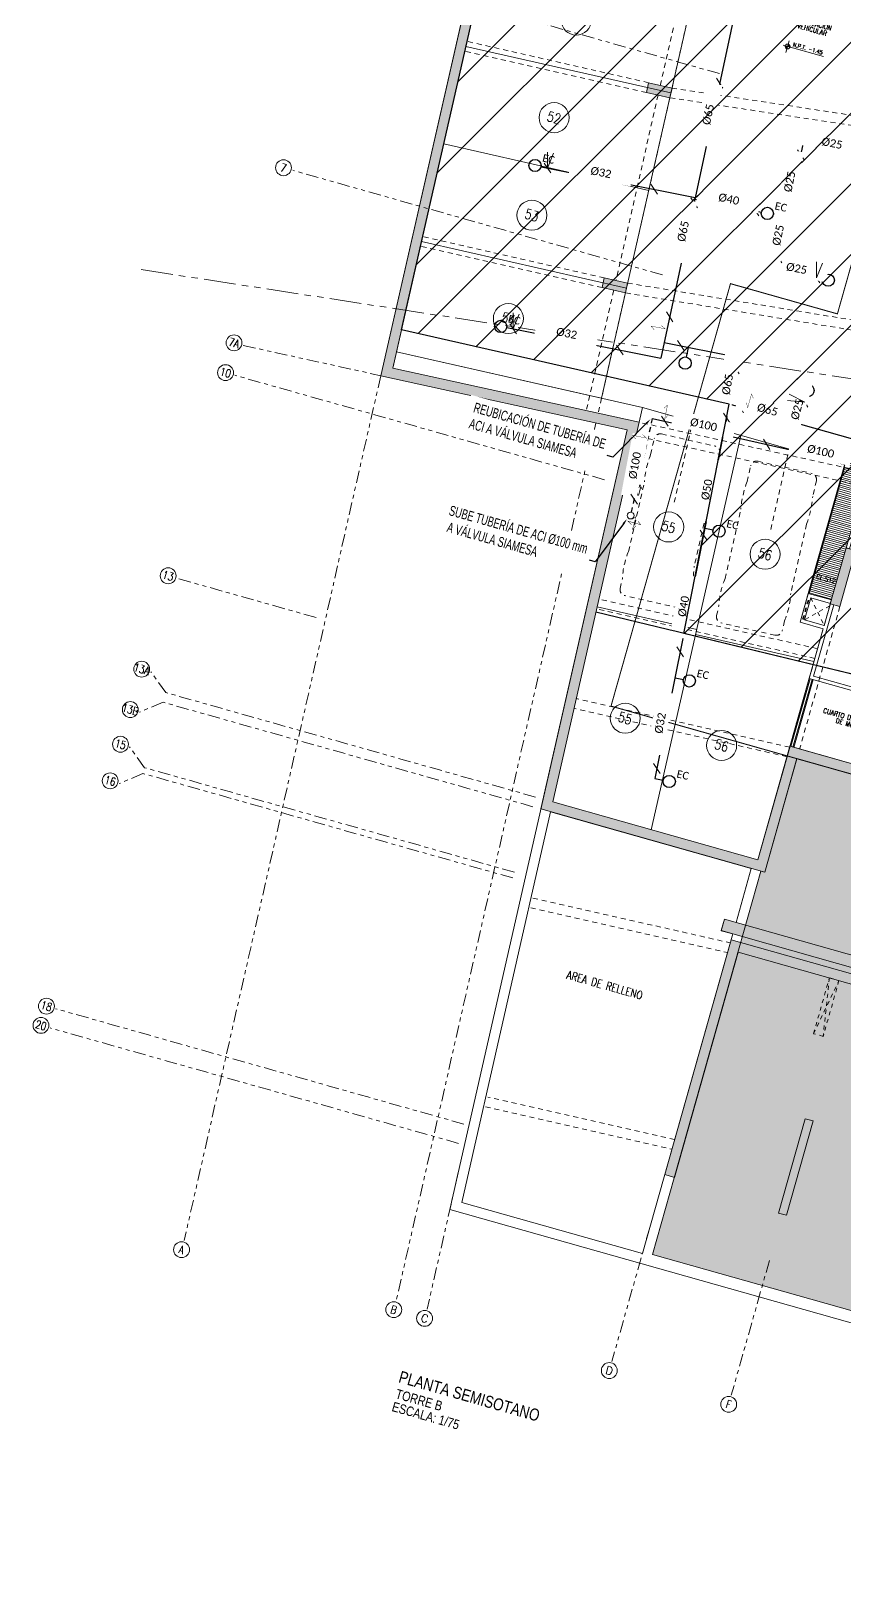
# Model space of a CAD drawing. Header units: inches. Extents: x 0 to 766, y -245 to 236.
# Drawn here: x 91.9 to 112.22, y -225.85 to -186.91 of the extents above; entities that cross this region are included whole.
import ezdxf
from ezdxf import colors
from ezdxf.entities.mleader import LeaderData, LeaderLine
from ezdxf.enums import TextEntityAlignment as Align
from ezdxf.math import Vec2, Vec3

# ---------------------------------------------------------------- set-up
doc = ezdxf.new("R2010")
doc.units = ezdxf.units.IN
doc.header["$MEASUREMENT"] = 0
for name, pattern in [('1P$0$HIDDEN2', [0.1875, 0.125, -0.0625]), ('CONTINUA', [0]), ('DASHED2', [0.375, 0.25, -0.125]), ('HIDDEN2', [0.1875, 0.125, -0.0625]), ('PHANTOM', [2.5, 1.25, -0.25, 0.25, -0.25, 0.25, -0.25]), ('PHANTOM2', [31.75, 15.875, -3.175, 3.175, -3.175, 3.175, -3.175])]:
    doc.linetypes.add(name, pattern=pattern)
for name, color, linetype, lineweight in [('00 SOS 911 - ACCES. ACI', 125, 'Continuous', 9), ('000 SOS 911 - ACCESORIOS ACI', 3, 'Continuous', 20), ('000 SOS 911 ROCIADORES', 5, 'Continuous', 25), ('000 SOS 911 SOPORTES ACI', 3, 'Continuous', 25), ('000 SOS 911 TEXTOS', 4, 'Continuous', 0), ('000 SOS 911 TEXTOS ACI', 7, 'Continuous', 9), ('000 SOS 911 TUBERIA ACI', 1, 'Continuous', 25), ('A-PLACAS', 251, 'Continuous', 9), ('A-TEXTO-INDICACIONES', 251, 'Continuous', 9), ('A-VIGAS', 251, 'HIDDEN2', 9), ('CELOSIA', 251, 'Continuous', 9), ('CIRCULACION PEATONAL', 251, 'Continuous', 5), ('CLOSET', 251, 'Continuous', 9), ('EJES', 251, 'PHANTOM', 9), ('HATCH', 251, 'Continuous', 9), ('MUMERACIONESTAC', 251, 'Continuous', 9), ('MUROS', 251, 'Continuous', 9), ('NIVELES-NPT', 251, 'Continuous', 9), ('PROYECCION', 251, 'DASHED2', 9), ('PROYECCIONES', 251, 'HIDDEN2', 9), ('Tabique 0.09', 251, 'Continuous', 5), ('TEXTO-AMBIENTE', 251, 'Continuous', 9), ('TITULOS', 251, 'Continuous', 9), ('VEREDAS', 251, 'Continuous', 9)]:
    doc.layers.add(name, color=color, linetype=linetype, lineweight=lineweight)
doc.layers.add('LAYERYYY', color=7, linetype='Continuous')
doc.layers.add('relleno', color=7, linetype='Continuous')
doc.styles.add('ARIAL', font='arial.ttf')
doc.styles.add('P&R', font='calibril.ttf')
doc.styles.add('PIPE', font='ARIALN.TTF', dxfattribs={"width": 0.8})
doc.styles.add('ROMANS', font='romans.shx', dxfattribs={"width": 0.8})
pattern_1 = [(344.214, (-77.247796, -333.846095), (0.05978425, 0.06558454), [0, -0.079375])]
pattern_2 = [(344.214, (112.77695, -197.97304), (0.01360226, 0.0481142), [])]

# ---------------------------------------------------------------- blocks, each defined once
blk = doc.blocks.new('ESTR_PISO-SS')
at = {"layer": 'HATCH'}
h = blk.add_hatch(color=251, dxfattribs=at)
h.dxf.hatch_style = 1
h.paths.add_polyline_path([(16.428, 16.4), (24.278, 16.4), (24.278, 16.15), (16.428, 16.15)])
h.paths.add_polyline_path([(48.728, 19.44), (44.428, 19.44), (44.428, 18.05), (36.628, 18.05), (36.628, 17.65), (34.728, 17.65), (34.728, 15.94), (31.928, 15.94), (31.928, 15.69), (34.928, 15.69), (34.928, 17.45), (36.828, 17.45), (36.828, 17.85), (44.628, 17.85), (44.628, 19.24), (48.728, 19.24)])
h.paths.add_polyline_path([(8.478, 13.45), (12.478, 13.45), (12.478, 13.12), (12.278, 13.12), (12.278, 13.2), (8.478, 13.2)])
h.paths.add_polyline_path([(23.721, 47.977), (29.109, 49.079), (30.328, 43.124), (30.328, 34.35), (47.128, 34.35), (47.128, 29.35), (48.029, 29.35), (53.644, 25.45), (50.178, 20.459), (50.178, 19.24), (49.978, 19.24), (49.978, 20.521), (53.366, 25.4), (47.967, 29.15), (46.878, 29.15), (46.878, 34.1), (30.078, 34.1), (30.078, 43.098), (28.914, 48.784), (23.771, 47.732)])
h.paths.add_polyline_path([(-8.481, 46.57), (-7.091, 19.845), (-0.802, 20.216), (-0.296, 10.5), (5.028, 10.5), (5.028, 13.2), (5.278, 13.2), (5.278, 10.25), (-0.533, 10.25), (-1.038, 19.952), (-7.327, 19.581), (-8.742, 46.77), (6.203, 46.77), (6.203, 46.57)])
h = blk.add_hatch(color=251, dxfattribs=at)
h.dxf.hatch_style = 1
h.paths.add_polyline_path([(8.478, 18.6), (5.028, 18.6), (5.028, 17.15), (5.278, 17.15), (5.278, 18.35), (8.478, 18.35)])
h.paths.add_polyline_path([(4.028, 23.92), (8.478, 23.92), (8.478, 24.17), (5.278, 24.17), (5.278, 25.35), (5.028, 25.35), (5.028, 24.17), (4.028, 24.17)])
h.paths.add_polyline_path([(12.478, 20.57), (12.478, 22.52), (16.178, 22.52), (16.178, 20.57), (16.378, 20.57), (16.378, 22.52), (16.878, 22.52), (16.878, 22.77), (12.478, 22.77), (12.478, 29.37), (12.278, 29.37), (12.278, 20.57)])
h.paths.add_polyline_path([(15.778, 24.57), (19.078, 24.57), (19.078, 24.82), (15.778, 24.82)])
h.paths.add_polyline_path([(-2.283, 28.477), (-2.882, 28.446), (-2.869, 28.196), (-2.27, 28.227)])
h.paths.add_polyline_path([(-2.023, 23.484), (-2.622, 23.452), (-2.609, 23.203), (-2.01, 23.234)])
h.paths.add_polyline_path([(-2.543, 33.47), (-3.142, 33.439), (-3.129, 33.189), (-2.53, 33.22)])
h.paths.add_polyline_path([(4.028, 33.97), (9.128, 33.97), (9.128, 33.72), (5.378, 33.72), (5.378, 33.32), (5.128, 33.32), (5.128, 33.72), (4.028, 33.72)])
h.paths.add_polyline_path([(4.028, 29.27), (5.028, 29.27), (5.028, 29.87), (5.378, 29.87), (5.378, 29.27), (8.478, 29.27), (8.478, 29.02), (4.028, 29.02)])
h.paths.add_polyline_path([(5.678, 44.02), (6.528, 44.02), (6.528, 43.72), (5.678, 43.72)])
h.paths.add_polyline_path([(6.028, 41.32), (6.028, 40.27), (5.678, 40.27), (5.678, 41.32)])
h.paths.add_polyline_path([(3.178, 41.07), (3.178, 41.67), (2.928, 41.67), (2.928, 41.07)])
h.paths.add_polyline_path([(-3.188, 41.072), (-3.788, 41.041), (-3.775, 40.791), (-3.175, 40.822)])
h.paths.add_polyline_path([(17.728, 41.32), (17.728, 40.27), (17.378, 40.27), (17.378, 41.32)])
h.paths.add_polyline_path([(24.628, 44.795), (24.628, 44.195), (24.378, 44.195), (24.378, 44.795)])
h.paths.add_polyline_path([(24.628, 40.87), (24.628, 40.27), (24.378, 40.27), (24.378, 40.87)])
h.paths.add_polyline_path([(14.278, 33.72), (18.278, 33.72), (18.278, 33.97), (14.278, 33.97)])
h.paths.add_polyline_path([(15.778, 29.37), (19.078, 29.37), (19.078, 29.12), (15.778, 29.12)])
h.paths.add_polyline_path([(23.178, 28.595), (23.778, 28.595), (23.778, 28.845), (23.178, 28.845)])
h.paths.add_polyline_path([(23.178, 33.72), (23.778, 33.72), (23.778, 33.97), (23.178, 33.97)])
h.paths.add_polyline_path([(30.578, 28.725), (31.178, 28.725), (31.178, 28.975), (30.578, 28.975)])
h.paths.add_polyline_path([(36.628, 29.65), (36.628, 28.725), (36.878, 28.725), (36.878, 29.65)])
h.paths.add_polyline_path([(41.753, 30), (41.753, 29.4), (42.003, 29.4), (42.003, 30)])
h.paths.add_polyline_path([(46.878, 23.1), (46.878, 22.5), (47.128, 22.5), (47.128, 23.1)])
h.paths.add_polyline_path([(41.753, 22.75), (41.753, 22.15), (42.003, 22.15), (42.003, 22.75)])
h.paths.add_polyline_path([(28.078, 15.69), (27.828, 15.69), (27.828, 16.4), (28.078, 16.4)])
h.paths.add_polyline_path([(23.178, 20.57), (23.778, 20.57), (23.778, 20.82), (23.178, 20.82)])
h.paths.add_polyline_path([(23.178, 23.47), (23.778, 23.47), (23.778, 23.72), (23.178, 23.72)])
h.paths.add_polyline_path([(30.578, 20.15), (31.178, 20.15), (31.178, 20.4), (30.578, 20.4)])
h.paths.add_polyline_path([(36.628, 22.75), (36.628, 22.15), (36.878, 22.15), (36.878, 22.75)])
h.paths.add_polyline_path([(30.578, 25.2), (31.178, 25.2), (31.178, 25.45), (30.578, 25.45)])
h.paths.add_polyline_path([(18.978, 20.57), (19.578, 20.57), (19.578, 20.82), (18.978, 20.82)])
h.paths.add_polyline_path([(16.428, 12.87), (12.278, 12.87), (12.278, 13.12), (16.178, 13.12), (16.178, 18.52), (12.478, 18.52), (12.478, 15.12), (12.278, 15.12), (12.278, 18.77), (16.428, 18.77)])
h.paths.add_polyline_path([(5.028, 13.45), (8.478, 13.45), (8.478, 13.2), (5.028, 13.2)])
h.paths.add_polyline_path([(6.203, 46.52), (6.203, 46.77), (17.728, 46.77), (17.728, 46.52)])
h.paths.add_polyline_path([(11.553, 40.27), (11.803, 40.27), (11.803, 46.515), (11.553, 46.515)])
h = blk.add_hatch(color=251, dxfattribs=at)
h.dxf.hatch_style = 1
h.paths.add_polyline_path([(13.328, 5.65), (13.128, 5.65), (13.128, 2.15), (13.328, 2.15)])
h.paths.add_polyline_path([(13.468, 10.45), (12.768, 10.45), (12.768, 10.2), (13.468, 10.2)])
h.paths.add_polyline_path([(13.328, 8.4), (13.328, 8.15), (5.178, 8.15), (5.178, 2.3), (4.928, 2.3), (4.928, 8.4)])
h.paths.add_polyline_path([(19.578, 9.85), (19.578, 9.6), (14.528, 9.6), (14.528, 9.85)])
h.paths.add_polyline_path([(16.628, 8.4), (16.628, 8.15), (18.678, 8.15), (18.678, 1.65), (18.878, 1.65), (18.878, 8.4)])
h.paths.add_polyline_path([(19.578, 15.85), (19.578, 16.1), (18.328, 16.1), (18.328, 15.85)])
h.paths.add_polyline_path([(27.778, 13.65), (27.528, 13.65), (27.528, 16.1), (27.778, 16.1)])
h.paths.add_polyline_path([(24.278, 12.3), (24.078, 12.3), (24.078, 16.1), (24.278, 16.1)])
h.paths.add_polyline_path([(27.528, 9.65), (27.528, 9.4), (28.728, 9.4), (28.728, 9.65)])
h.paths.add_polyline_path([(34.928, 15.65), (34.728, 15.65), (34.728, 10.15), (34.928, 10.15)])
h.paths.add_polyline_path([(34.728, 9.65), (34.928, 9.65), (34.928, 2.45), (34.728, 2.45)])
h.paths.add_polyline_path([(28.528, 1.95), (28.778, 1.95), (28.778, 4.5), (28.528, 4.5)])
h.paths.add_polyline_path([(24.078, 2.45), (24.078, 5.85), (24.278, 5.85), (24.278, 2.45)])
h.paths.add_polyline_path([(24.278, 10.6), (24.028, 10.6), (24.028, 9.6), (24.278, 9.6)])
h.paths.add_polyline_path([(7.928, 4.6), (7.928, 2.15), (8.128, 2.15), (8.128, 4.6)])
h.paths.add_polyline_path([(4.628, 8.85), (12.528, 8.85), (12.528, 8.55), (4.628, 8.55)])
h.paths.add_polyline_path([(14.078, 10.9), (13.528, 10.9), (13.528, 10.65), (14.078, 10.65)])
blk.add_line((-2.27, 28.227, 0), (-2.261, 28.228, 0))
at = {"layer": 'A-PLACAS', "elevation": 0}
for points in [[(-8.481, 46.57), (-7.091, 19.845), (-0.802, 20.216), (-0.296, 10.5), (5.028, 10.5), (5.028, 13.2), (5.278, 13.2), (5.278, 10.25), (-0.533, 10.25), (-1.038, 19.952), (-7.327, 19.581), (-8.742, 46.77), (6.203, 46.77), (6.203, 46.57)], [(-2.283, 28.477), (-2.882, 28.446), (-2.869, 28.196), (-2.27, 28.227)], [(-2.023, 23.484), (-2.622, 23.452), (-2.609, 23.203), (-2.01, 23.234)], [(8.478, 18.6), (5.028, 18.6), (5.028, 17.15), (5.278, 17.15), (5.278, 18.35), (8.478, 18.35)], [(5.028, 13.45), (8.478, 13.45), (8.478, 13.2), (5.028, 13.2)], [(4.628, 8.85), (12.528, 8.85), (12.528, 8.55), (4.628, 8.55)], [(13.328, 8.4), (13.328, 8.15), (5.178, 8.15), (5.178, 2.3), (4.928, 2.3), (4.928, 8.4)], [(7.928, 4.6), (7.928, 2.15), (8.128, 2.15), (8.128, 4.6)]]:
    blk.add_lwpolyline(points, close=True, dxfattribs=at)
at = {"layer": 'A-VIGAS'}
for p, q in [((-2.582, 28.461, 0), (-2.829, 33.205, 0)), ((-2.283, 28.477, 0), (-2.53, 33.22, 0)), ((-2.283, 28.477, 0), (4.028, 29.27)), ((-2.261, 28.228, 0), (4.043, 29.02)), ((-2.882, 28.446, 0), (-7.526, 28.204, 0)), ((-2.869, 28.196, 0), (-7.513, 27.954, 0)), ((-2.569, 28.212, 0), (-2.323, 23.468, 0)), ((-2.27, 28.227, 0), (-2.023, 23.484, 0)), ((-2.023, 23.484, 0), (4.028, 24.17, 0)), ((-2.002, 23.234, 0), (4.042, 23.92, 0)), ((-2.622, 23.452, 0), (-7.266, 23.211, 0)), ((-2.609, 23.203, 0), (-7.253, 22.961, 0)), ((-2.31, 23.218, 0), (-2.149, 20.137, 0)), ((-2.01, 23.234, 0), (-2.002, 23.234, 0)), ((-2.01, 23.234, 0), (-1.85, 20.154, 0)), ((5.028, 20.56, 0), (-0.802, 20.216, 0)), ((5.028, 20.209, 0), (-0.783, 19.867, 0)), ((5.028, 17.15, 0), (5.028, 15.983, 0)), ((5.278, 17.15, 0), (5.278, 13.45, 0)), ((5.028, 15.983, 0), (-0.566, 15.692)), ((5.028, 15.732, 0), (-0.553, 15.442)), ((5.028, 15.732, 0), (5.028, 13.45, 0)), ((5.028, 13.429, 0), (-0.434, 13.145, 0)), ((5.028, 13.179, 0), (-0.421, 12.895, 0)), ((-0.119, 8.055, 0), (4.928, 8.317, 0)), ((-0.106, 7.805, 0), (4.928, 8.067, 0)), ((4.928, 3.211, 0), (0.146, 2.962, 0)), ((0.159, 2.712, 0), (4.928, 2.96, 0))]:
    blk.add_line(p, q, dxfattribs=at)
blk = doc.blocks.new('NPT')
at = {"layer": 'NIVELES-NPT'}
h = blk.add_hatch(color=256, dxfattribs=at)
h.paths.add_polyline_path([(0, -0.061), (0, 0), (-0.06, 0, 0.004279), (-0.06, -0.001, 0.414214)])
h.paths.add_polyline_path([(0, 0), (0.06, 0, 0.409209), (0, 0.059)])
blk.add_line((0.932, 0), (-0.119, 0), dxfattribs=at)
blk.add_lwpolyline([(0, -0.16), (0, 0.149)], dxfattribs=at)
at = {"layer": 'NIVELES-NPT', "linetype": 'Continuous'}
blk.add_circle((0, -0.001), 0.0603, dxfattribs=at)
at = {"layer": 'NIVELES-NPT', "style": 'ROMANS', "width": 0.8}
blk.add_attdef('N.P.T.±0.00', (0.118, 0.036), '', height=0.1, dxfattribs=at)
blk = doc.blocks.new('EJE')
at = {"linetype": 'Continuous'}
blk.add_circle((0, 0), 0.5, dxfattribs=at)
at = {"layer": 'A-TEXTO-INDICACIONES', "style": 'ROMANS'}
blk.add_attdef('EJE', text='', height=0.22, rotation=0, dxfattribs=at).set_placement((0.007, 0.028), align=Align.MIDDLE_CENTER)
blk = doc.blocks.new('SPRIG4')
blk.add_circle((0, 0), 6)
at = {"layer": 'LAYERYYY', "insert": (11.6, 13), "char_height": 7.5, "width": 9.441, "attachment_point": 2, "style": 'P&R'}
blk.add_mtext('EC', dxfattribs=at)
blk = doc.blocks.new('UPR1')
at = {"layer": '000 SOS 911 ROCIADORES'}
blk.add_circle((0, 0), 6, dxfattribs=at)
blk = doc.blocks.new('000 SOS911 - COLGADORES')
at = {"layer": '000 SOS 911 - ACCESORIOS ACI'}
blk.add_lwpolyline([(2289.82, 2442.904), (2290.031, 2442.693)], dxfattribs=at)
blk = doc.blocks.new('Soporte Longitudinal')
at = {"layer": '000 SOS 911 SOPORTES ACI', "const_width": 0.02}
blk.add_lwpolyline([(-0.14, -0.149), (-0.405, 0), (0.405, 0), (0.197, 0.164)], dxfattribs=at)
blk = doc.blocks.new('Soporte Doble Sentido')
at = {"layer": '000 SOS 911 SOPORTES ACI', "const_width": 0.02}
for points in [[(0.136, 0.114), (0.28, 0), (-0.28, 0), (-0.097, -0.103)], [(-0.114, 0.136), (0, 0.28), (0, -0.28), (0.103, -0.097)]]:
    blk.add_lwpolyline(points, dxfattribs=at)
blk = doc.blocks.new('000 SOS 911 Valvula Check')
at = {"layer": '000 SOS 911 - ACCESORIOS ACI'}
for p, q in [((-0.264, 0.149), (-0.264, -0.151)), ((-0.264, -0.151), (0.267, 0.149)), ((0.267, -0.151), (-0.264, 0.149)), ((-0.206, 0.168), (-0.106, 0.227)), ((-0.206, 0.168), (0.209, 0.168)), ((0.267, 0.149), (0.267, -0.151))]:
    blk.add_line(p, q, dxfattribs=at)

msp = doc.modelspace()

# ---------------------------------------------------------------- hatches: boundary and pattern name
at = {"layer": 'HATCH'}
h = msp.add_hatch(dxfattribs=at)
h.set_pattern_fill('_USER', color=251, scale=0.05, angle=74.214, pattern_type=0)
h.set_pattern_definition(pattern_2)
h.paths.add_polyline_path([(112.219, -197.815), (112.777, -197.973), (111.887, -201.12), (111.329, -200.962)])
h = msp.add_hatch(dxfattribs=at)
h.set_pattern_fill('_USER', color=251, scale=0.05, angle=74.214, pattern_type=0)
h.set_pattern_definition(pattern_2)
h.paths.add_polyline_path([(112.219, -197.815), (112.777, -197.973), (111.887, -201.12), (111.329, -200.962)])
h = msp.add_hatch(dxfattribs=at)
h.set_pattern_fill('DOTS', color=251, scale=0.05, angle=-15.786)
h.set_pattern_definition(pattern_1)
h.paths.add_polyline_path([(139.868, -210.952), (137.51, -210.286), (135.486, -217.444), (134.067, -216.43), (133.694, -216.799), (133.989, -215.757), (133.563, -216.07), (132.547, -215.344), (134.306, -209.12), (133.344, -208.848), (131.712, -214.622), (132.626, -214.881), (132.558, -215.121), (131.403, -214.795), (130.598, -214.22), (130.225, -214.588), (130.52, -213.546), (130.094, -213.859), (128.42, -212.664), (129.838, -207.649), (122.477, -205.568), (121.666, -208.436), (117.671, -207.307), (117.761, -206.989), (117.137, -206.813), (117.137, -206.813), (111.026, -205.085), (110.224, -207.924), (110.127, -207.897), (107.421, -217.471), (135.76, -225.483)])
h = msp.add_hatch(dxfattribs=at)
h.set_pattern_fill('DOTS', color=251, scale=0.05, angle=-15.786)
h.set_pattern_definition(pattern_1)
h.paths.add_polyline_path([(139.868, -210.952), (137.51, -210.286), (135.486, -217.444), (134.067, -216.43), (133.694, -216.799), (133.989, -215.757), (133.563, -216.07), (132.547, -215.344), (134.306, -209.12), (133.344, -208.848), (131.712, -214.622), (132.626, -214.881), (132.558, -215.121), (131.403, -214.795), (130.598, -214.22), (130.225, -214.588), (130.52, -213.546), (130.094, -213.859), (128.42, -212.664), (129.838, -207.649), (122.477, -205.568), (121.666, -208.436), (117.671, -207.307), (117.761, -206.989), (117.137, -206.813), (117.137, -206.813), (111.026, -205.085), (110.224, -207.924), (110.127, -207.897), (107.421, -217.471), (135.76, -225.483)])

# ---------------------------------------------------------------- linework, layer by layer
at = {"layer": '000 SOS 911 - ACCESORIOS ACI'}
for p, q in [((104.794, -190.326, 0), (104.798, -189.929, 0)), ((104.794, -190.326, 0), (104.943, -189.958, 0)), ((103.936, -194.346, 0), (103.941, -193.949, 0)), ((103.936, -194.346, 0), (104.085, -193.978, 0))]:
    msp.add_line(p, q, dxfattribs=at)
at = {"layer": '000 SOS 911 - ACCESORIOS ACI', "color": 242, "linetype": 'CONTINUA', "true_color": 0xe6051b}
msp.add_circle((106.872, -199.011, -0.035), 0.085, dxfattribs=at)
at = {"layer": '000 SOS 911 SOPORTES ACI', "color": 242, "linetype": '1P$0$HIDDEN2', "true_color": 0xe6051b, "elevation": -0.035}
for points in [[(107.049, -198.234), (107.423, -196.585)], [(106.891, -198.928), (106.99, -198.493)]]:
    msp.add_lwpolyline(points, dxfattribs=at)
at = {"layer": '000 SOS 911 SOPORTES ACI', "elevation": -0.035}
msp.add_lwpolyline([(107.019, -198.364), (107.019, -198.363)], dxfattribs=at)
at = {"layer": '000 SOS 911 TUBERIA ACI'}
for p, q in [((111.184, -189.7, 0), (112.543, -189.97, 0)), ((104.634, -190.294, 0), (108.487, -191.059, 0)), ((108.478, -191.102, 0), (110.139, -191.432, 0)), ((110.438, -191.491, 0), (110.787, -191.56, 0)), ((110.507, -192.869, 0), (111.659, -193.098, 0)), ((103.777, -194.314, 0), (107.63, -195.079, 0)), ((107.712, -194.687, 0), (109.553, -195.052, 0)), ((108.31, -194.807, 0), (108.264, -195.05, 0)), ((109.553, -195.052, 0), (109.332, -196.23, 0)), ((109.332, -196.23, 0), (109.239, -196.727, 0)), ((111.453, -196.83, 0), (109.332, -196.23, 0)), ((111.262, -196.033, 0), (111.068, -196.721, 0)), ((109.188, -196.985, 0), (108.725, -199.323, 0)), ((109.239, -196.727, 0), (109.188, -196.985, 0)), ((114.258, -197.623, 0), (111.453, -196.83, 0)), ((108.725, -199.323, 0), (108.343, -201.256, 0)), ((108.727, -199.324, 0), (108.932, -199.369, 0)), ((108.343, -201.256, 0), (107.98, -203.075, 0)), ((107.98, -203.075, 0), (107.481, -205.577, 0)), ((107.983, -203.064, 0), (108.19, -203.109, 0)), ((107.481, -205.577, 0), (107.688, -205.623, 0))]:
    msp.add_line(p, q, dxfattribs=at)
at = {"layer": '000 SOS 911 TUBERIA ACI', "elevation": 0}
for points in [[(112.313, -173.161), (107.63, -195.079)], [(111.184, -189.7), (110.507, -192.869)], [(107.423, -196.585), (109.09, -196.963)], [(109.285, -197.007), (113.266, -197.912)]]:
    msp.add_lwpolyline(points, dxfattribs=at)
at = {"layer": '000 SOS 911 TUBERIA ACI', "color": 4}
msp.add_arc((109.188, -196.985, 0), 0.1, 347.203, 167.203, dxfattribs=at)
at = {"layer": 'CELOSIA', "color": 6}
for p, q in [((110.878, -204.783, 0), (111.356, -203.09, 0)), ((110.926, -204.797, 0), (111.405, -203.103, 0))]:
    msp.add_line(p, q, dxfattribs=at)
at = {"layer": 'CIRCULACION PEATONAL', "color": 251, "linetype": 'CONTINUA', "ltscale": 0.25}
for p, q in [((106.036, -201.291, 0), (108.523, -201.857, 0)), ((108.494, -201.983, 0), (111.453, -202.656, 0))]:
    msp.add_line(p, q, dxfattribs=at)
at = {"layer": 'CIRCULACION PEATONAL', "color": 251, "linetype": 'CONTINUA', "ltscale": 0.25, "elevation": 0}
for points in [[(105.531, -175.097), (101.025, -194.916)], [(108.987, -183.574), (106.144, -196.08), (101.025, -194.916)], [(107.879, -188.449), (102.76, -187.286)], [(107.325, -190.887), (102.205, -189.723)], [(106.771, -193.325), (101.651, -192.161)], [(109.626, -197.006), (107.385, -206.862)]]:
    msp.add_lwpolyline(points, dxfattribs=at)
msp.add_lwpolyline([(112.22, -197.739), (107.169, -196.311), (104.928, -206.167), (110.051, -207.615), (111.683, -201.841), (111.106, -201.678)], close=True, dxfattribs=at)
at = {"layer": 'CLOSET'}
for p, q in [((111.31, -200.957, 0), (112.2, -197.81, 0)), ((111.329, -200.962, 0), (112.219, -197.815, 0))]:
    msp.add_line(p, q, dxfattribs=at)
at = {"layer": 'EJES', "linetype": 'PHANTOM', "ltscale": 0.25}
for p, q in [((109.09, -187.968, 0), (99.852, -185.356, 0)), ((107.669, -192.996, 0), (98.431, -190.384, 0)), ((97.194, -194.759, 0), (100.716, -195.534, 0)), ((106.221, -198.115, 0), (96.983, -195.503, 0)), ((100.632, -195.515, 0), (95.72, -217.125, 0)), ((106.004, -196.698, 0), (101.02, -218.623, 0)), ((99.013, -201.559, 0), (95.548, -200.579, 0)), ((102.572, -214.698, 0), (92.372, -211.814, 0)), ((102.567, -215.424, 0), (101.79, -218.841, 0)), ((107.357, -216.778, 0), (106.405, -220.146, 0)), ((110.34, -217.621, 0), (109.388, -220.989, 0))]:
    msp.add_line(p, q, dxfattribs=at)
at = {"layer": 'EJES', "linetype": 'PHANTOM', "ltscale": 0.25, "elevation": 0}
for points in [[(104.499, -206.046), (95.261, -203.434), (94.889, -202.913)], [(104.431, -206.286), (95.193, -203.674), (94.603, -203.923)], [(103.968, -207.922), (94.73, -205.31), (94.358, -204.789)], [(103.928, -208.066), (94.69, -205.455), (94.1, -205.704)], [(102.708, -214.217), (92.508, -211.333)]]:
    msp.add_lwpolyline(points, dxfattribs=at)
at = {"layer": 'MUMERACIONESTAC', "linetype": 'Continuous'}
for centre in [(105.514, -186.63, 0), (104.96, -189.068, 0), (104.406, -191.505, 0), (103.818, -194.089, 0), (107.823, -199.296, 0), (110.232, -199.977, 0), (106.737, -204.074, 0), (109.146, -204.755, 0)]:
    msp.add_circle(centre, 0.375, dxfattribs=at)
at = {"layer": 'MUROS'}
for p, q in [((106.668, -168.967, 0), (100.632, -195.515, 0)), ((100.932, -195.325, 0), (105.531, -175.097, 0)), ((107.085, -196.68, 0), (100.932, -195.325, 0)), ((100.632, -195.515, 0), (106.785, -196.87, 0)), ((106.785, -196.87, 0), (102.356, -216.351, 0)), ((104.928, -206.167, 0), (107.085, -196.68, 0)), ((112.427, -200.129, 0), (112.101, -201.284, 0)), ((112.101, -201.284, 0), (112.005, -201.257, 0)), ((110.854, -204.776, 0), (110.051, -207.615, 0)), ((110.854, -204.776, 0), (114.173, -205.715, 0)), ((111.026, -205.085, 0), (110.224, -207.924, 0)), ((111.026, -205.085, 0), (117.089, -206.799, 0)), ((102.653, -216.175, 0), (104.873, -206.411, 0)), ((104.873, -206.411, 0), (109.887, -207.829, 0)), ((110.051, -207.615, 0), (104.928, -206.167, 0)), ((110.127, -207.897, 0), (107.421, -217.471, 0)), ((109.887, -207.829, 0), (109.506, -209.176, 0)), ((110.127, -207.897, 0), (110.224, -207.924, 0)), ((109.217, -209.094, 0), (109.136, -209.383, 0)), ((109.217, -209.094, 0), (109.506, -209.176, 0)), ((109.424, -209.464, 0), (107.166, -217.451, 0)), ((109.136, -209.383, 0), (109.424, -209.464, 0)), ((102.356, -216.351, 0), (135.967, -225.853, 0)), ((107.166, -217.451, 0), (102.653, -216.175, 0)), ((135.76, -225.483, 0), (107.421, -217.471, 0))]:
    msp.add_line(p, q, dxfattribs=at)
at = {"layer": 'MUROS', "color": 4}
for p, q in [((110.854, -204.776, 0), (111.332, -203.083, 0)), ((110.95, -204.804, 0), (111.429, -203.11, 0))]:
    msp.add_line(p, q, dxfattribs=at)
at = {"layer": 'MUROS', "elevation": 0}
for points in [[(107.266, -188.438), (107.322, -188.195), (107.907, -188.328), (107.851, -188.571)], [(106.158, -193.314), (106.213, -193.07), (106.798, -193.203), (106.743, -193.447)]]:
    msp.add_lwpolyline(points, close=True, dxfattribs=at)
at = {"layer": 'PROYECCION', "color": 6, "ltscale": 0.5}
for p, q in [((108.39, -196.801, 0), (107.956, -198.711, 0)), ((110.799, -197.482, 0), (110.365, -199.392, 0))]:
    msp.add_line(p, q, dxfattribs=at)
at = {"layer": 'PROYECCION', "ltscale": 0.5, "elevation": 0}
for points in [[(108.988, -197.277, -0.414214), (109.103, -197.459), (109.013, -197.855, -0.073612), (108.856, -198.544), (108.462, -200.278, -0.089651), (108.307, -200.963), (108.252, -201.203, -0.414214), (108.07, -201.317), (106.727, -201.012, -0.414214), (106.612, -200.83), (106.667, -200.59, -0.089651), (106.823, -199.905), (107.217, -198.171, -0.073612), (107.373, -197.482), (107.463, -197.087, -0.414214), (107.646, -196.972)], [(111.397, -197.958, -0.414214), (111.512, -198.14), (111.422, -198.536, -0.073612), (111.265, -199.225), (110.871, -200.959, -0.089651), (110.716, -201.644), (110.661, -201.884, -0.414214), (110.479, -201.999), (109.136, -201.693, -0.414214), (109.021, -201.511), (109.076, -201.271, -0.089651), (109.231, -200.586), (109.626, -198.852, -0.073612), (109.782, -198.163), (109.872, -197.768, -0.414214), (110.055, -197.653)]]:
    msp.add_lwpolyline(points, format="xyb", close=True, dxfattribs=at)
at = {"layer": 'PROYECCIONES', "linetype": 'PHANTOM2', "ltscale": 0.05}
msp.add_line((94.648, -192.865, 0), (127.423, -197.905, 0), dxfattribs=at)
at = {"layer": 'PROYECCIONES', "ltscale": 0.5}
for p, q in [((111.168, -201.602, 0), (111.323, -201.054, 0)), ((111.188, -201.608, 0), (111.343, -201.059, 0)), ((111.847, -201.264, 0), (111.217, -201.616, 0)), ((111.372, -201.068, 0), (111.708, -201.755, 0)), ((111.442, -211.957, 0), (112.077, -210.63, 0)), ((111.837, -210.562, 0), (111.683, -212.025, 0))]:
    msp.add_line(p, q, dxfattribs=at)
at = {"layer": 'PROYECCIONES', "color": 251, "ltscale": 2, "const_width": 0.025, "elevation": 0}
msp.add_lwpolyline([(129.98, -188.859), (127.423, -197.905), (121.096, -196.116), (120.606, -197.848), (124.792, -199.032), (124.724, -199.272), (124.243, -199.136), (123.223, -202.745), (123.271, -202.758), (121.666, -208.436), (117.672, -207.307), (117.762, -206.989), (106.383, -203.772), (109.367, -193.216), (112.038, -193.971), (114.704, -184.541)], close=True, dxfattribs=at)
at = {"layer": 'PROYECCIONES', "ltscale": 0.5, "elevation": 0}
msp.add_lwpolyline([(111.837, -210.562), (112.077, -210.63), (111.683, -212.025), (111.442, -211.957)], close=True, dxfattribs=at)
at = {"layer": 'Tabique 0.09', "lineweight": 0, "elevation": 0}
for points in [[(112.255, -199.821), (112.78, -197.963), (112.78, -197.963), (112.202, -197.8), (112.202, -197.8), (112.227, -197.714), (113.728, -198.138), (113.703, -198.225), (113.703, -198.225), (112.866, -197.988), (112.341, -199.845), (112.255, -199.821)], [(111.947, -201.24), (111.443, -203.021), (111.443, -203.021), (113.811, -203.69), (113.786, -203.777), (111.332, -203.083), (111.683, -201.841), (111.106, -201.678), (111.31, -200.957), (111.887, -201.12), (111.86, -201.216), (111.947, -201.24)]]:
    msp.add_lwpolyline(points, dxfattribs=at)
msp.add_lwpolyline([(111.217, -201.616), (111.708, -201.755), (111.863, -201.206), (111.372, -201.068)], close=True, dxfattribs=at)
at = {"layer": 'VEREDAS'}
for p, q in [((107.168, -196.313, 0), (101.025, -194.916, 0)), ((107.085, -196.68, 0), (107.168, -196.313, 0))]:
    msp.add_line(p, q, dxfattribs=at)

# ---------------------------------------------------------------- block references
at = {"rotation": 344.2139988296181}
msp.add_blockref('NPT', (110.794, -187.288, 0), dxfattribs=at).add_auto_attribs({'N.P.T.±0.00': 'N.P.T. -1.45'})
at = {"layer": '00 SOS 911 - ACCES. ACI'}
for p, rotation in [((-2640.891, -2098.335, 0), 347.9335687724205), ((-2620.879, -2134.993, 0), 348.6563644358752), ((-2618.212, -2135.52, 0), 348.6563644358752), ((-2637.396, -2105.26, 0), 348.011386793178), ((-2614.159, -2137.735, 0), 348.6563644358752), ((-2642.139, -2104.174, 0), 347.9335687724205), ((-2621.737, -2139.012, 0), 348.6563644358752), ((-2617.55, -2139.431, 0), 348.6563644358752), ((-2619.07, -2139.54, 0), 348.6563644358752), ((-2594.268, -2170.361, 0), 349.2968500996132), ((-2756.889, -1923.879, 0), 344.2139988296181), ((2882.708, 1676.981, 0), 167.1766660633639), ((2882.708, 1676.981, 0), 167.1766660633639), ((2885.251, 1676.402, 0), 167.1766660633639), ((2885.251, 1676.402, 0), 167.1766660633639), ((-2595.071, -2174.511, 0), 349.2968500996132), ((-2595.653, -2177.428, 0), 349.2968500996132), ((-2596.235, -2180.345, 0), 349.2968500996132)]:
    msp.add_blockref('000 SOS911 - COLGADORES', p, dxfattribs=dict(at, rotation=rotation))
at = {"layer": '000 SOS 911 - ACCESORIOS ACI', "xscale": 0.4999999999999998, "yscale": 0.4999999999999998, "zscale": 0.4999999999999998, "rotation": 257.3552514503489}
msp.add_blockref('000 SOS 911 Valvula Check', (107.02, -198.363, -0.035), dxfattribs=at)
at = {"layer": '000 SOS 911 ROCIADORES', "xscale": 0.0254, "yscale": 0.0254, "zscale": 0.0254}
for name, p, rotation in [('SPRIG4', (104.484, -190.264, 0), 347.1925173436644), ('SPRIG4', (110.288, -191.461, 0), 347.1925173436644), ('UPR1', (111.809, -193.127, 0), 344.2139988296181), ('SPRIG4', (103.627, -194.284, 0), 347.1925173436644), ('UPR1', (108.236, -195.2, 0), 344.2139988296181), ('UPR1', (111.304, -195.886, 0), 344.2139988296181), ('SPRIG4', (108.339, -203.142, 0), 347.1925173436644), ('SPRIG4', (107.837, -205.655, 0), 347.1925173436644)]:
    msp.add_blockref(name, p, dxfattribs=dict(at, rotation=rotation))
at = {"layer": '000 SOS 911 SOPORTES ACI'}
for name, p, xscale, yscale, zscale, rotation in [('Soporte Longitudinal', (107.557, -194.31, 0), 0.4394531249999999, 0.4394531249999999, 0.4394531249999999, 169.1716222499441), ('Soporte Doble Sentido', (106.964, -199.194), 0.5859375000000001, 0.5859375000000001, 0.5859375000000001, 344.2139988296181)]:
    msp.add_blockref(name, p, dxfattribs=dict(at, xscale=xscale, yscale=yscale, zscale=zscale, rotation=rotation))
at = {"layer": 'CIRCULACION PEATONAL', "color": 251, "linetype": 'CONTINUA', "ltscale": 0.25, "rotation": 344.2139988296181}
msp.add_blockref('ESTR_PISO-SS', (102.356, -216.351, 0), dxfattribs=at)
at = {"layer": 'EJES'}
ref = msp.add_blockref('EJE', (98.201, -190.319, 0), dxfattribs=dict(at, xscale=0.3968999999924565, yscale=0.3968999999924565, zscale=0.3968999999924565, rotation=164.2139988296182))
ref.add_attrib('EJE', '7', dxfattribs={"color": 1, "height": 0.2, "rotation": 344.214, "style": 'ROMANS', "width": 0.8}).set_placement((98.201, -190.319, 0), align=Align.MIDDLE_CENTER)
ref = msp.add_blockref('EJE', (96.965, -194.694, 0), dxfattribs=dict(at, xscale=0.3968999999924565, yscale=0.3968999999924565, zscale=0.3968999999924565, rotation=164.2139988296182))
ref.add_attrib('EJE', '7A', dxfattribs={"color": 1, "height": 0.2, "rotation": 344.214, "style": 'ROMANS', "width": 0.8}).set_placement((96.965, -194.694, 0), align=Align.MIDDLE_CENTER)
ref = msp.add_blockref('EJE', (96.754, -195.439, 0), dxfattribs=dict(at, xscale=0.3968999999924565, yscale=0.3968999999924565, zscale=0.3968999999924565, rotation=164.2139988296182))
ref.add_attrib('EJE', '10', dxfattribs={"color": 1, "height": 0.2, "rotation": 344.214, "style": 'ROMANS', "width": 0.8}).set_placement((96.754, -195.439, 0), align=Align.MIDDLE_CENTER)
ref = msp.add_blockref('EJE', (95.319, -200.515, 0), dxfattribs=dict(at, xscale=0.3968999999924565, yscale=0.3968999999924565, zscale=0.3968999999924565, rotation=164.2139988296182))
ref.add_attrib('EJE', '13', dxfattribs={"color": 1, "height": 0.2, "rotation": 344.214, "style": 'ROMANS', "width": 0.8}).set_placement((95.319, -200.515, 0), align=Align.MIDDLE_CENTER)
ref = msp.add_blockref('EJE', (94.659, -202.848, 0), dxfattribs=dict(at, xscale=0.3968999999924565, yscale=0.3968999999924565, zscale=0.3968999999924565, rotation=164.2139988296182))
ref.add_attrib('EJE', '13A', dxfattribs={"color": 1, "height": 0.2, "rotation": 344.214, "style": 'ROMANS', "width": 0.8}).set_placement((94.659, -202.848, 0), align=Align.MIDDLE_CENTER)
ref = msp.add_blockref('EJE', (94.374, -203.859, 0), dxfattribs=dict(at, xscale=0.3968999999924565, yscale=0.3968999999924565, zscale=0.3968999999924565, rotation=164.2139988296182))
ref.add_attrib('EJE', '13B', dxfattribs={"color": 1, "height": 0.2, "rotation": 344.214, "style": 'ROMANS', "width": 0.8}).set_placement((94.374, -203.859, 0), align=Align.MIDDLE_CENTER)
ref = msp.add_blockref('EJE', (94.129, -204.725, 0), dxfattribs=dict(at, xscale=0.3968999999924565, yscale=0.3968999999924565, zscale=0.3968999999924565, rotation=164.2139988296182))
ref.add_attrib('EJE', '15', dxfattribs={"color": 1, "height": 0.2, "rotation": 344.214, "style": 'ROMANS', "width": 0.8}).set_placement((94.129, -204.725, 0), align=Align.MIDDLE_CENTER)
ref = msp.add_blockref('EJE', (93.871, -205.639, 0), dxfattribs=dict(at, xscale=0.3968999999924565, yscale=0.3968999999924565, zscale=0.3968999999924565, rotation=164.2139988296182))
ref.add_attrib('EJE', '16', dxfattribs={"color": 1, "height": 0.2, "rotation": 344.214, "style": 'ROMANS', "width": 0.8}).set_placement((93.871, -205.639, 0), align=Align.MIDDLE_CENTER)
ref = msp.add_blockref('EJE', (92.279, -211.268, 0), dxfattribs=dict(at, xscale=0.3968999999924565, yscale=0.3968999999924565, zscale=0.3968999999924565, rotation=164.2139988296182))
ref.add_attrib('EJE', '18', dxfattribs={"color": 1, "height": 0.2, "rotation": 344.214, "style": 'ROMANS', "width": 0.8}).set_placement((92.279, -211.268, 0), align=Align.MIDDLE_CENTER)
ref = msp.add_blockref('EJE', (92.143, -211.749, 0), dxfattribs=dict(at, xscale=0.3968999999924565, yscale=0.3968999999924565, zscale=0.3968999999924565, rotation=164.2139988296182))
ref.add_attrib('EJE', '20', dxfattribs={"color": 1, "height": 0.2, "rotation": 344.214, "style": 'ROMANS', "width": 0.8}).set_placement((92.143, -211.749, 0), align=Align.MIDDLE_CENTER)
ref = msp.add_blockref('EJE', (95.655, -217.354, 0), dxfattribs=dict(at, xscale=0.3968999999924565, yscale=0.3968999999924565, zscale=0.3968999999924565, rotation=164.2139988296182))
ref.add_attrib('EJE', 'A', dxfattribs={"color": 1, "height": 0.2, "rotation": 344.214, "style": 'ROMANS', "width": 0.8}).set_placement((95.655, -217.354, 0), align=Align.MIDDLE_CENTER)
ref = msp.add_blockref('EJE', (100.955, -218.853, 0), dxfattribs=dict(at, xscale=0.3968999999924565, yscale=0.3968999999924565, zscale=0.3968999999924565, rotation=164.2139988296182))
ref.add_attrib('EJE', 'B', dxfattribs={"color": 1, "height": 0.2, "rotation": 344.214, "style": 'ROMANS', "width": 0.8}).set_placement((100.955, -218.853, 0), align=Align.MIDDLE_CENTER)
ref = msp.add_blockref('EJE', (101.726, -219.07, 0), dxfattribs=dict(at, xscale=0.3968999999924565, yscale=0.3968999999924565, zscale=0.3968999999924565, rotation=164.2139988296182))
ref.add_attrib('EJE', 'C', dxfattribs={"color": 1, "height": 0.2, "rotation": 344.214, "style": 'ROMANS'}).set_placement((101.726, -219.07, 0), align=Align.MIDDLE_CENTER)
ref = msp.add_blockref('EJE', (106.34, -220.375, 0), dxfattribs=dict(at, xscale=0.3968999999924565, yscale=0.3968999999924565, zscale=0.3968999999924565, rotation=164.2139988296182))
ref.add_attrib('EJE', 'D', dxfattribs={"color": 1, "height": 0.2, "rotation": 344.214, "style": 'ROMANS'}).set_placement((106.34, -220.375, 0), align=Align.MIDDLE_CENTER)
ref = msp.add_blockref('EJE', (109.323, -221.218, 0), dxfattribs=dict(at, xscale=0.3968999999924565, yscale=0.3968999999924565, zscale=0.3968999999924565, rotation=164.2139988296182))
ref.add_attrib('EJE', 'F', dxfattribs={"color": 1, "height": 0.2, "rotation": 344.214, "style": 'ROMANS', "width": 0.8}).set_placement((109.323, -221.218, 0), align=Align.MIDDLE_CENTER)

# ---------------------------------------------------------------- texts
at = {"layer": 'MUMERACIONESTAC', "linetype": 'Continuous', "style": 'ROMANS', "width": 0.8}
for s, p in [('52', (104.96, -189.068, 0)), ('53', (104.406, -191.505, 0)), ('54', (103.818, -194.089, 0)), ('55', (107.823, -199.296, 0)), ('56', (110.232, -199.977, 0)), ('55', (106.737, -204.074, 0)), ('56', (109.146, -204.755, 0))]:
    msp.add_text(s, height=0.25, rotation=344.214, dxfattribs=at).set_placement(p, align=Align.MIDDLE_CENTER)
at = {"layer": 'TEXTO-AMBIENTE', "color": 251, "linetype": 'ByBlock', "attachment_point": 1, "rotation": 344.214, "line_spacing_factor": 0.8, "style": 'ROMANS'}
for s, width, insert, char_height in [('\\pxqc;CIRCULACION VEHICULAR', 1.35266, (110.817, -186.471, 0), 0.12), ('AREA DE RELLENO', 2.25218, (105.313, -210.381, 0), 0.2)]:
    msp.add_mtext_dynamic_manual_height_columns(s, width=width, gutter_width=15, heights=[0], dxfattribs=dict(at, insert=insert, char_height=char_height))
at = {"layer": 'TEXTO-AMBIENTE', "color": 251, "char_height": 0.12, "attachment_point": 1, "rotation": 344.214, "line_spacing_factor": 0.8, "style": 'ROMANS'}
for s, width, insert in [('\\pxqc;CL.S12', 0.4812, (111.536, -200.468, 0)), ('\\pxqc;CUARTO DE EXTRACCION DE MONOXIDO', 1.91174, (111.619, -203.793, 0))]:
    msp.add_mtext_dynamic_manual_height_columns(s, width=width, gutter_width=15, heights=[0], dxfattribs=dict(at, insert=insert))
at = {"layer": 'TITULOS', "color": 1, "style": 'ARIAL', "width": 0.8}
msp.add_text('PLANTA SEMISOTANO', height=0.3, rotation=344.214, dxfattribs=at).set_placement((101.056, -220.664, 0))
at = {"layer": 'TITULOS', "color": 3, "style": 'ARIAL', "width": 0.8}
for s, p in [('ESCALA: 1/75', (100.89, -221.382, 0)), ('TORRE B', (100.982, -221.062, 0))]:
    msp.add_text(s, height=0.24, rotation=344.214, dxfattribs=at).set_placement(p)

# ---------------------------------------------------------------- next in the draw order: texts
at = {"layer": '000 SOS 911 TEXTOS', "char_height": 0.2, "width": 1.37103, "attachment_point": 5, "style": 'P&R', "bg_fill": 2}
for s, insert, rotation in [('\\A1;%%C65', (108.815, -188.989, 0), 77.9336), ('\\A1;{\\C256;%%C25}', (111.904, -189.712, 0), 348.6564), ('\\A1;%%C32', (106.132, -190.442, 0), 348.6564), ('\\A1;%%C40', (109.326, -191.107, 0), 348.0114), ('\\A1;{\\C256;%%C25}', (111.019, -192.839, 0), 348.6564), ('\\A1;%%C32', (105.274, -194.462, 0), 348.6564), ('\\A1;%%C65', (109.298, -195.733, 0), 79.2969), ('\\A1;%%C25', (111.038, -196.359, 0), 74.214), ('\\A1;%%C50', (108.781, -198.363, 0), 79.2969), ('\\A1;%%C40', (108.2, -201.28, 0), 79.2969), ('\\A1;%%C32', (107.618, -204.197, 0), 79.2969)]:
    msp.add_mtext(s, dxfattribs=dict(at, insert=insert, rotation=rotation))

# ---------------------------------------------------------------- next in the draw order: leaders
at = {"layer": '000 SOS 911 TEXTOS ACI'}
ml = msp.add_multileader_mtext('Standard', dxfattribs=at)
ml.set_content('{\\H1.66667x;SUBE TUBERÍA DE ACI %%C100 mm  A VÁLVULA SIAMESA}', color=256, style='PIPE')
ml.set_leader_properties(color=7)
ml.build(insert=Vec2(0, 0))
ml.multileader.update_dxf_attribs({"text_left_attachment_type": 2, "text_right_attachment_type": 2, "dogleg_length": 2, "arrow_head_size": 0.15})
ctx = ml.context
ctx.base_point, ctx.char_height, ctx.arrow_head_size, ctx.landing_gap_size, ctx.plane_origin, ctx.plane_x_axis, ctx.plane_y_axis = Vec3(102.135, -199.081, 0), 0.15, 0.15, 0.15, Vec3(100.204, -199.369, 0), Vec3(0.962392, -0.271665), Vec3(0.271665, 0.962392)
ctx.left_attachment, ctx.right_attachment = 2, 2
notes = []
notes.append((ctx, [(1, (1, 1, 0), (105.983, -200.168, 0), (-0.962392, 0.271665), 0.146, [(0, [(106.784, -199.095, 0)], 0, [])])]))
ctx.mtext.insert, ctx.mtext.text_direction, ctx.mtext.rotation, ctx.mtext.width, ctx.mtext.defined_height, ctx.mtext.flow_direction = Vec3(102.384, -198.753, 0), Vec3(0.962392, -0.271665), 6.008063, 3.61975, 0.558, 5
ctx.mtext.has_bg_fill, ctx.mtext.bg_color, ctx.mtext.bg_scale_factor, ctx.mtext.bg_transparency, ctx.mtext.use_window_bg_color = 1, -1073741824, 2, 0, 1
for ctx, leaders in notes:
    for number, flags, end, landing, length, lines in leaders:
        leader = LeaderData()
        leader.index, (leader.has_last_leader_line, leader.has_dogleg_vector, leader.attachment_direction) = number, flags
        leader.last_leader_point, leader.dogleg_vector, leader.dogleg_length = Vec3(end), Vec3(landing), length
        for number, points, colour, breaks in lines:
            line = LeaderLine()
            line.index, line.vertices, line.color, line.breaks = number, Vec3.list(points), colors.encode_raw_color(colour), breaks
            leader.lines.append(line)
        ctx.leaders.append(leader)

# ---------------------------------------------------------------- next in the draw order: linework, layer by layer
at = {"layer": '000 SOS 911 - ACCESORIOS ACI'}
for q in [(111.519, -192.671, 0), (111.664, -192.7, 0)]:
    msp.add_line((111.515, -193.068, 0), q, dxfattribs=at)
at = {"layer": '000 SOS 911 - ACCESORIOS ACI', "color": 4, "elevation": 0}
msp.add_lwpolyline([(110.834, -195.981), (111.222, -196.175), (110.79, -196.136)], dxfattribs=at)

# ---------------------------------------------------------------- next in the draw order: block references
at = {"layer": '00 SOS 911 - ACCES. ACI'}
for p, rotation in [((-2635.326, -2105.207, 0), 348.039594805664), ((-2641.53, -2101.322, 0), 347.9335687724205), ((-2635.881, -2107.788, 0), 348.039594805664), ((-2758.491, -1924.016, 0), 344.2139988296181), ((-2594.492, -2171.59, 0), 349.2968500996132)]:
    msp.add_blockref('000 SOS911 - COLGADORES', p, dxfattribs=dict(at, rotation=rotation))
at = {"layer": '000 SOS 911 ROCIADORES', "xscale": 0.0254, "yscale": 0.0254, "zscale": 0.0254, "rotation": 347.1925173436644}
msp.add_blockref('SPRIG4', (109.081, -199.402, 0), dxfattribs=at)

# ---------------------------------------------------------------- next in the draw order: texts
at = {"layer": '000 SOS 911 TEXTOS', "insert": (111.621, -197.408, 0), "char_height": 0.2, "width": 1.37103, "attachment_point": 5, "rotation": 347.1767, "style": 'P&R', "bg_fill": 2}
msp.add_mtext('\\A1;%%C100', dxfattribs=at)

# ---------------------------------------------------------------- next in the draw order: texts
at = {"layer": '000 SOS 911 TEXTOS', "char_height": 0.2, "width": 1.37103, "attachment_point": 5, "style": 'P&R', "bg_fill": 2}
for s, insert, rotation in [('\\A1;%%C25', (110.85, -190.668, 0), 78.0396), ('\\A1;%%C65', (108.19, -191.908, 0), 77.9336), ('\\A1;%%C65', (110.29, -196.369, 0), 344.214)]:
    msp.add_mtext(s, dxfattribs=dict(at, insert=insert, rotation=rotation))

# ---------------------------------------------------------------- next in the draw order: block references
at = {"layer": '000 SOS 911 SOPORTES ACI', "xscale": -0.4394531250000001, "yscale": 0.4394531250000001, "zscale": 0.439453125, "rotation": 254.2139988296181}
msp.add_blockref('Soporte Longitudinal', (109.845, -196.145, 0), dxfattribs=at)

# ---------------------------------------------------------------- next in the draw order: texts
at = {"layer": '000 SOS 911 TEXTOS', "char_height": 0.2, "width": 1.37103, "attachment_point": 5, "style": 'P&R', "bg_fill": 2}
for s, insert, rotation in [('\\A1;%%C25', (110.564, -192.005, 0), 78.0396), ('\\A1;%%C100', (108.696, -196.743, 0), 347.1767)]:
    msp.add_mtext(s, dxfattribs=dict(at, insert=insert, rotation=rotation))

# ---------------------------------------------------------------- next in the draw order: hatches: boundary and pattern name
at = {"layer": 'relleno'}
h = msp.add_hatch(dxfattribs=at)
h.set_pattern_fill('ANSI31', color=4, scale=10)
h.set_pattern_definition([(45, (-1944.2017, 1291.7709), (-0.8838835, 0.8838835), [])])
h.paths.add_polyline_path([(132.071, -176.409), (106.87, -169.232), (101.149, -194.37), (109.332, -196.23), (108.203, -201.955), (124.974, -206.015)])

# ---------------------------------------------------------------- next in the draw order: linework, layer by layer
at = {"layer": '000 SOS 911 SOPORTES ACI', "color": 4, "elevation": 0}
msp.add_lwpolyline([(106.864, -169.23), (132.071, -176.409), (124.974, -206.015), (108.203, -201.955), (109.332, -196.23), (101.149, -194.37), (106.87, -169.232)], dxfattribs=at)
msp.add_lwpolyline([(106.864, -169.23), (132.071, -176.409), (124.974, -206.015), (108.203, -201.955), (109.332, -196.23), (101.149, -194.37), (106.87, -169.232)], dxfattribs=at)
at = {"layer": '000 SOS 911 SOPORTES ACI', "elevation": 0}
msp.add_lwpolyline([(106.864, -169.23), (132.071, -176.409), (124.974, -206.015), (106.006, -201.423)], dxfattribs=at)

# ---------------------------------------------------------------- next in the draw order: block references
at = {"layer": '000 SOS 911 SOPORTES ACI', "xscale": 0.4394531249999999, "yscale": 0.4394531249999999, "zscale": 0.4394531249999999, "rotation": 78.49261601591918}
msp.add_blockref('Soporte Longitudinal', (107.758, -196.426, 0), dxfattribs=at)

# ---------------------------------------------------------------- next in the draw order: texts
at = {"layer": '000 SOS 911 TEXTOS', "color": 176, "insert": (106.983, -197.759, -0.035), "char_height": 0.2, "width": 1.37103, "attachment_point": 5, "rotation": 79.2969, "style": 'P&R', "bg_fill": 2}
msp.add_mtext('\\A1;%%C100', dxfattribs=at)

# ---------------------------------------------------------------- next in the draw order: block references
at = {"layer": '00 SOS 911 - ACCES. ACI', "rotation": 349.2968500996132}
msp.add_blockref('000 SOS911 - COLGADORES', (-2596.807, -2173.616, -0.035), dxfattribs=at)

# ---------------------------------------------------------------- next in the draw order: leaders
at = {"layer": '000 SOS 911 TEXTOS ACI'}
ml = msp.add_multileader_mtext('Standard', dxfattribs=at)
ml.set_content('{\\H1.66667x;REUBICACIÓN DE TUBERÍA DE ACI A VÁLVULA SIAMESA}', color=256, style='PIPE')
ml.set_leader_properties(color=7)
ml.build(insert=Vec2(0, 0))
ml.multileader.update_dxf_attribs({"text_left_attachment_type": 2, "text_right_attachment_type": 2, "dogleg_length": 2, "arrow_head_size": 0.15})
ctx = ml.context
ctx.base_point, ctx.char_height, ctx.arrow_head_size, ctx.landing_gap_size, ctx.plane_origin, ctx.plane_x_axis, ctx.plane_y_axis = Vec3(102.747, -196.51), 0.15, 0.15, 0.15, Vec3(100.651, -196.751), Vec3(0.962392, -0.271665), Vec3(0.271665, 0.962392)
ctx.left_attachment, ctx.right_attachment = 2, 2
notes = []
notes.append((ctx, [(1, (1, 1, 0), (106.431, -197.549), (-0.962392, 0.271665), 0.146, [(0, [(107.37, -196.602)], 0, [])])]))
ctx.mtext.insert, ctx.mtext.text_direction, ctx.mtext.rotation, ctx.mtext.width, ctx.mtext.defined_height, ctx.mtext.flow_direction = Vec3(102.996, -196.181), Vec3(0.962392, -0.271665), 6.008063, 3.61975, 0.558, 5
ctx.mtext.has_bg_fill, ctx.mtext.bg_color, ctx.mtext.bg_scale_factor, ctx.mtext.bg_transparency, ctx.mtext.use_window_bg_color = 1, -1073741824, 2, 0, 1
for ctx, leaders in notes:
    for number, flags, end, landing, length, lines in leaders:
        leader = LeaderData()
        leader.index, (leader.has_last_leader_line, leader.has_dogleg_vector, leader.attachment_direction) = number, flags
        leader.last_leader_point, leader.dogleg_vector, leader.dogleg_length = Vec3(end), Vec3(landing), length
        for number, points, colour, breaks in lines:
            line = LeaderLine()
            line.index, line.vertices, line.color, line.breaks = number, Vec3.list(points), colors.encode_raw_color(colour), breaks
            leader.lines.append(line)
        ctx.leaders.append(leader)

# ---------------------------------------------------------------- next in the draw order: block references
at = {"layer": '000 SOS 911 SOPORTES ACI', "xscale": 0.4394531250000001, "yscale": 0.4394531250000001, "zscale": 0.4394531250000001, "rotation": 168.4926160159191}
msp.add_blockref('Soporte Longitudinal', (107.096, -197.04, 0), dxfattribs=at)

doc.saveas('drawing.dxf')
